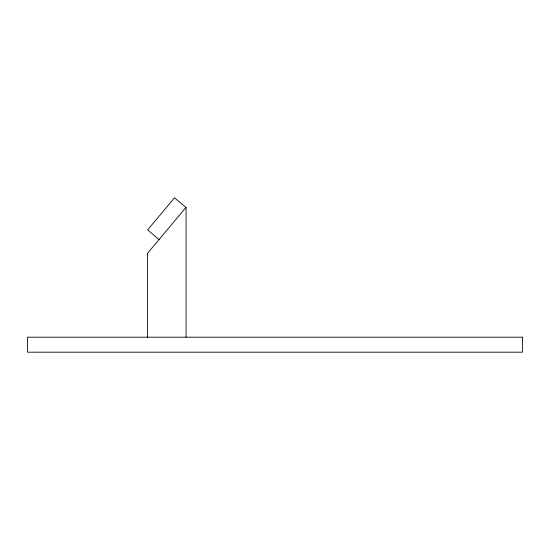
<?xml version="1.0" encoding="UTF-8"?>
<svg xmlns="http://www.w3.org/2000/svg" width="550" height="550" viewBox="0 0 550 550"><rect width="100%" height="100%" fill="white"/><g stroke="black" fill="none" stroke-linecap="round" stroke-linejoin="round"><path stroke-width="0.82" d="M185.989 207.453L174.501 197.808L147.579 229.893L159.067 239.539M186.065 337.191L186.065 207.357L147.503 253.323L147.503 337.191M522.5 337.191L27.5 337.191L27.5 352.192L522.5 352.192L522.5 337.191"/></g></svg>
